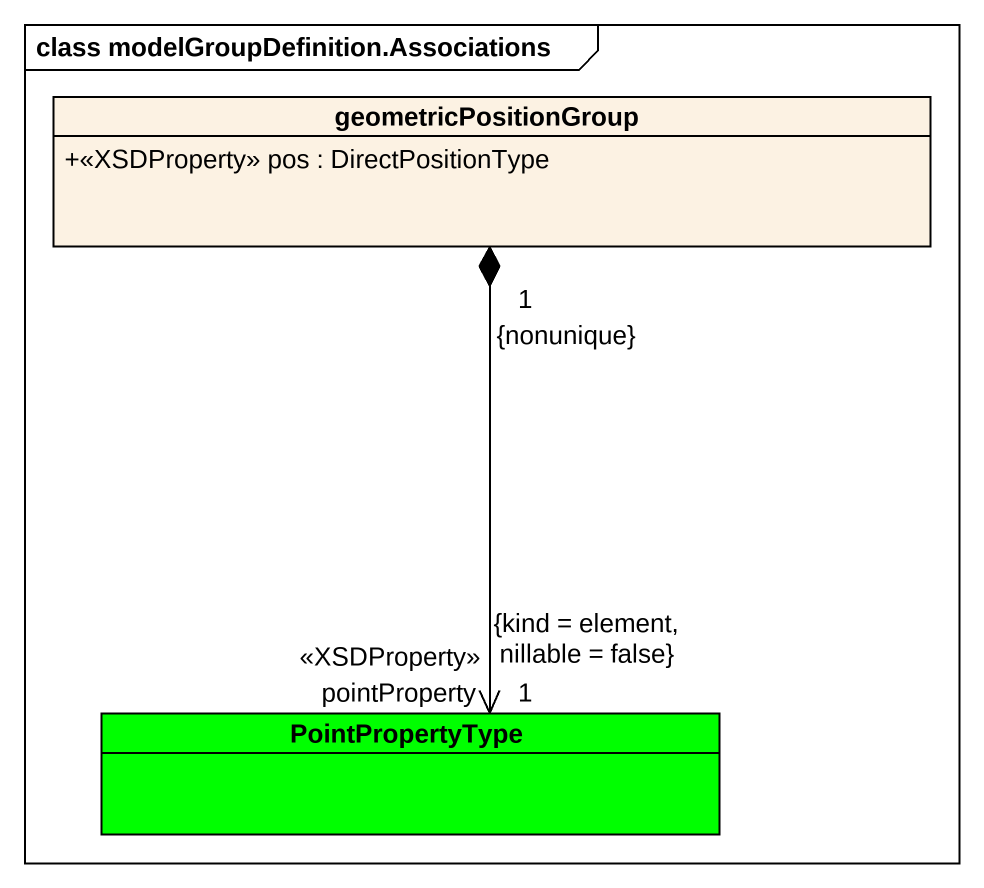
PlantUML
@startuml
mainframe class modelGroupDefinition.Associations
hide circle
hide empty members
skinparam classAttributeIconSize 0
class geometricPositionGroup {
  +<<XSDProperty>> pos : DirectPositionType
}
class PointPropertyType #00FF00
geometricPositionGroup "1\n{nonunique}" *--> "pointProperty\n<<XSDProperty>>\n1\n{kind = element, nillable = false}" PointPropertyType
@enduml
